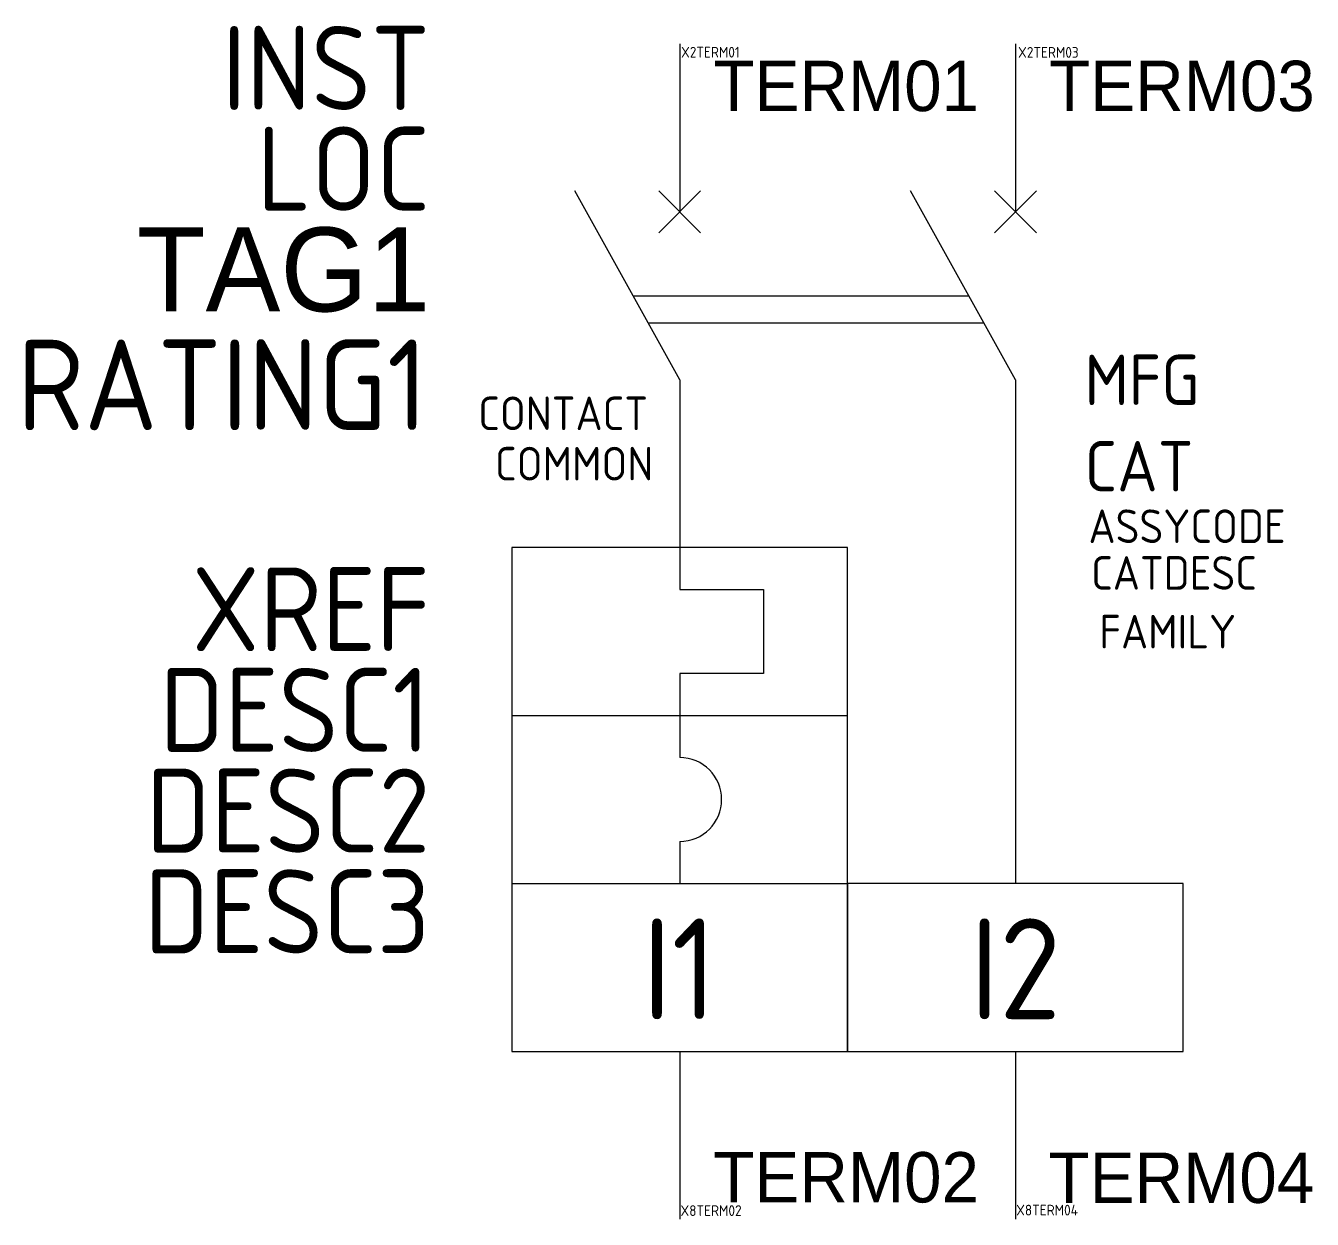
# Model space of a CAD drawing. Header units: millimetres. Extents: x -19.5 to 18.8, y -17.5 to 18.
import ezdxf
from ezdxf.enums import TextEntityAlignment as Align

# ---------------------------------------------------------------- set-up
doc = ezdxf.new("R2010")
doc.units = ezdxf.units.MM
doc.styles.add('WD_IEC', font='isocp2.shx', dxfattribs={"width": 0.9, "height": 4})

msp = doc.modelspace()

# ---------------------------------------------------------------- linework, layer by layer
for p, q in [((0, 17.5), (0, 12.5)), ((10, 17.5), (10, 12.5)), ((10, 17.5), (10, 12.5)), ((0, 7.5), (-3.125, 13.125)), ((-0.625, 11.875), (0.625, 13.125)), ((0.625, 11.875), (-0.625, 13.125)), ((10, 7.5), (6.875, 13.125)), ((10.625, 11.875), (9.375, 13.125)), ((9.375, 11.875), (10.625, 13.125)), ((10.625, 11.875), (9.375, 13.125)), ((-1.389, 10), (8.611, 10)), ((-0.944, 9.2), (9.056, 9.2)), ((0, 7.5), (0, 1.25)), ((10, 7.5), (10, -7.5)), ((0, 1.25), (2.5, 1.25)), ((2.5, 1.25), (2.5, -1.25)), ((2.5, -1.25), (0, -1.25)), ((0, -1.25), (0, -3.75)), ((-5, -2.5), (5, -2.5)), ((0, -6.25), (0, -7.5)), ((-5, -7.5), (5, -7.5)), ((0, -12.5), (0, -17.5)), ((10, -12.5), (10, -17.5))]:
    msp.add_line(p, q)
for points in [[(-5, 2.5), (-5, -7.5), (5, -7.5), (5, 2.5)], [(-5, 2.5), (-5, -12.5), (5, -12.5), (5, 2.5)], [(5, -7.5), (5, -12.5), (15, -12.5), (15, -7.5)]]:
    msp.add_lwpolyline(points, close=True)
msp.add_arc((0, -5), 1.25, 270, 90)

# ---------------------------------------------------------------- texts
at = {"style": 'WD_IEC', "flags": 1}
for tag, p in [('INST', (-7.432, 15.535)), ('LOC', (-7.432, 12.535)), ('DESC1', (-7.432, -3.581)), ('DESC2', (-7.432, -6.581)), ('DESC3', (-7.432, -9.581))]:
    msp.add_attdef(tag, text='', height=2.5, dxfattribs=at).set_placement(p, align=Align.RIGHT)
for tag, p, s, height in [('X2TERM01', (0.042, 17.095), '', 0.32), ('X2TERM03', (10.079, 17.09), '', 0.32), ('MFG', (12.061, 6.748), 'ACKO', 1.5), ('CONTACT', (-6, 6), 'NO', 1), ('COMMON', (-5.5, 4.5), '02', 1), ('CAT', (12.061, 4.176), 'ДВ-2002(6)-1P+N', 1.5), ('ASSYCODE', (12.175, 2.638), '', 1), ('CATDESC', (12.256, 1.248), '', 1), ('FAMILY', (12.5, -0.5), 'CB_ACKO', 1), ('X8TERM02', (0.025, -17.402), '', 0.32), ('X8TERM04', (10.022, -17.388), '', 0.32)]:
    msp.add_attdef(tag, p, s, height=height, dxfattribs=at)
for tag, p, s in [('TERM01', (1.003, 15.5), '1'), ('TERM03', (11.002, 15.501), 'N'), ('TERM02', (1, -17), '2'), ('TERM04', (10.986, -17.013), 'N')]:
    msp.add_attdef(tag, p, s, height=1.5)
msp.add_attdef('TAG1', text='Q', height=2.5).set_placement((-7.432, 9.535), align=Align.RIGHT)
at = {"style": 'WD_IEC'}
msp.add_attdef('RATING1', text='', height=2.7, dxfattribs=at).set_placement((-7.5, 6), align=Align.RIGHT)
at = {"lineweight": 15, "style": 'WD_IEC', "flags": 1}
msp.add_attdef('XREF', text='', height=2.5, dxfattribs=at).set_placement((-7.432, -0.581), align=Align.RIGHT)
at = {"style": 'WD_IEC'}
for tag, p in [('I1', (0, -11.542)), ('I2', (10, -11.542))]:
    msp.add_attdef(tag, text='Id', height=3, dxfattribs=at).set_placement(p, align=Align.CENTER)

doc.saveas('drawing.dxf')
